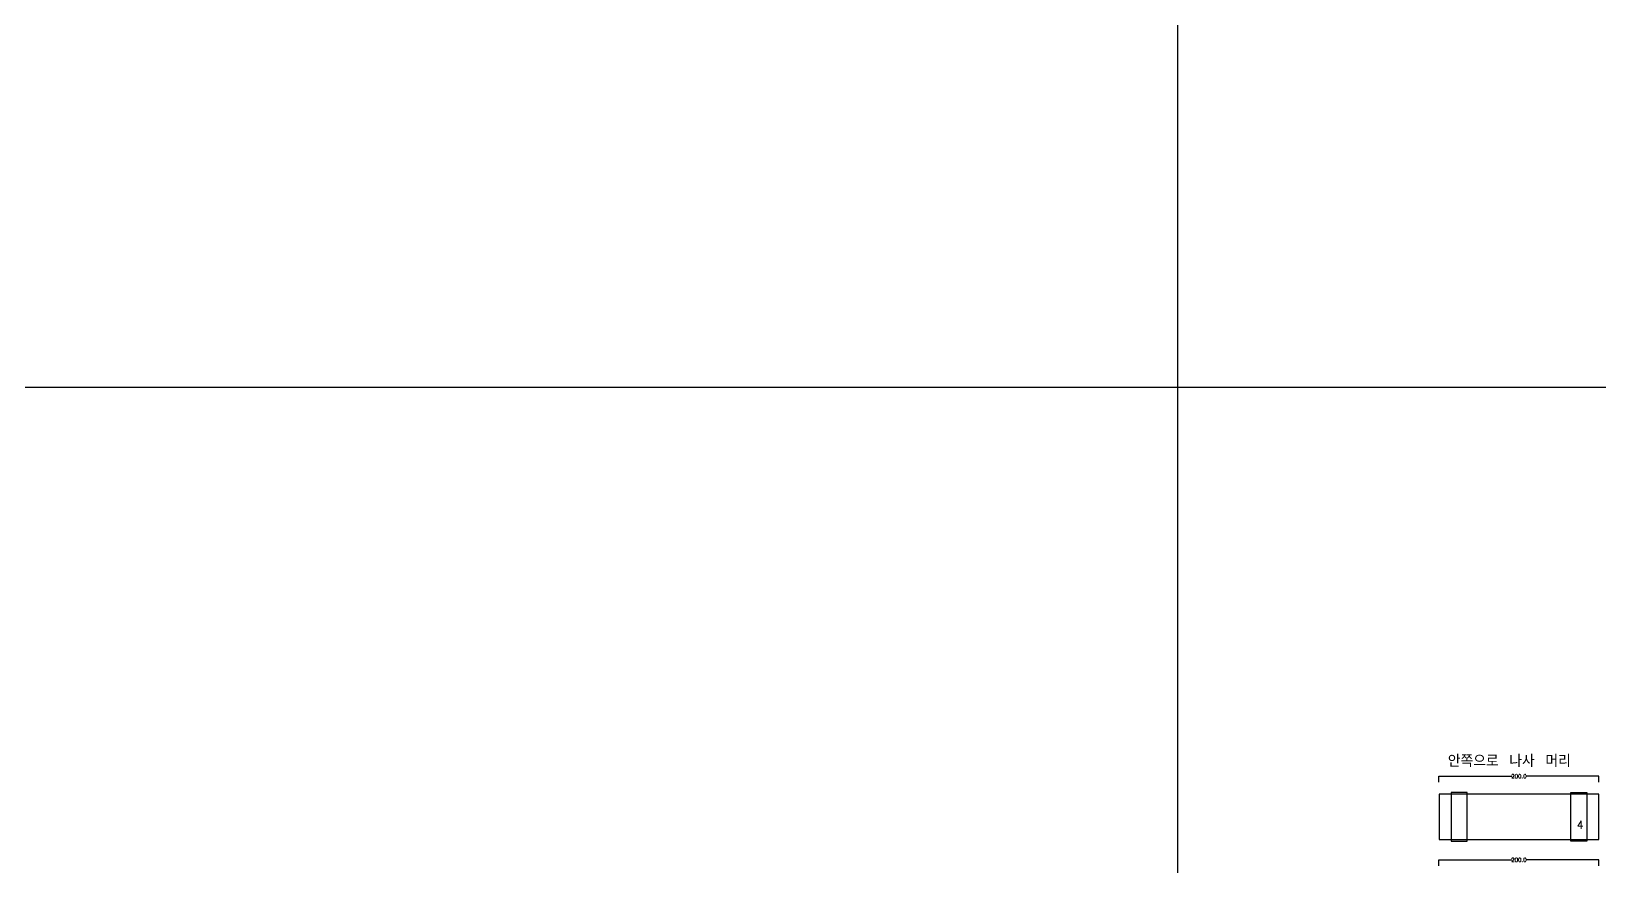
# Model space of a CAD drawing. Header units: millimetres. Extents: x 37110 to 56310, y -3510 to 5490.
# Drawn here: x 48478 to 50437, y -2309 to -1265 of the extents above; entities that cross this region are included whole.
import ezdxf

# ---------------------------------------------------------------- set-up
doc = ezdxf.new("R2010")
doc.units = ezdxf.units.MM
for name, color, linetype in [('TEXT', 3, 'Continuous'), ('치구', 7, 'Continuous'), ('치수', 7, 'Continuous')]:
    doc.layers.add(name, color=color, linetype=linetype)
doc.styles.get("Standard").update_dxf_attribs({"font": 'txt.shx', "bigfont": 'whgtxt.shx'})
doc.dimstyles.get("Standard").update_dxf_attribs({"dimtxt": 7, "dimasz": 0.18, "dimexe": 0.18, "dimexo": 0.0625, "dimgap": 0.09, "dimtad": 0, "dimtih": 1, "dimtoh": 1, "dimdec": 1, "dimzin": 0, "dimdsep": 46, "dimtxsty": 'Standard', "dimcen": 0.09, "dimadec": 0, "dimazin": 0, "dimtfac": 1, "dimtdec": 1, "dimtofl": 0, "dimtmove": 0, "dimatfit": 3, "dimfxl": 0, "dimtolj": 1, "dimtzin": 0, "dimarcsym": 0})

# ---------------------------------------------------------------- blocks, each defined once
blk = doc.blocks.new('*D1798')
at = {"layer": 'Defpoints', "color": 0, "linetype": 'Continuous'}
for p in [(50236.4, -2203.4), (50436.4, -2196), (50436.4, -2203.4)]:
    blk.add_point(p, dxfattribs=at)
at = {"layer": '치수', "color": 0, "linetype": 'Continuous', "lineweight": -2}
for p, q in [((50236.4, -2203.3), (50236.4, -2195.8)), ((50236.5, -2196), (50327.5, -2196)), ((50436.2, -2196), (50345.2, -2196)), ((50436.4, -2203.3), (50436.4, -2195.8))]:
    blk.add_line(p, q, dxfattribs=at)
at = {"layer": '치수', "color": 0, "linetype": 'Continuous'}
for points in [[(50236.5, -2196), (50236.5, -2196), (50236.4, -2196)], [(50436.2, -2196), (50436.2, -2196), (50436.4, -2196)]]:
    blk.add_solid(points, dxfattribs=at)
at = {"layer": '치수', "color": 0, "linetype": 'Continuous', "insert": (50336.4, -2196), "char_height": 5, "attachment_point": 5}
blk.add_mtext('\\A1;200.0', dxfattribs=at)
blk = doc.blocks.new('*D1799')
at = {"layer": 'Defpoints', "color": 0, "linetype": 'Continuous'}
for p in [(50236.4, -2307.9), (50436.4, -2300.5), (50436.4, -2307.9)]:
    blk.add_point(p, dxfattribs=at)
at = {"layer": '치수', "color": 0, "linetype": 'Continuous', "lineweight": -2}
for p, q in [((50236.4, -2307.9), (50236.4, -2300.3)), ((50236.5, -2300.5), (50327.5, -2300.5)), ((50436.2, -2300.5), (50345.2, -2300.5)), ((50436.4, -2307.9), (50436.4, -2300.3))]:
    blk.add_line(p, q, dxfattribs=at)
at = {"layer": '치수', "color": 0, "linetype": 'Continuous'}
for points in [[(50236.5, -2300.5), (50236.5, -2300.6), (50236.4, -2300.5)], [(50436.2, -2300.5), (50436.2, -2300.6), (50436.4, -2300.5)]]:
    blk.add_solid(points, dxfattribs=at)
at = {"layer": '치수', "color": 0, "linetype": 'Continuous', "insert": (50336.4, -2300.5), "char_height": 5, "attachment_point": 5}
blk.add_mtext('\\A1;200.0', dxfattribs=at)

msp = doc.modelspace()

# ---------------------------------------------------------------- linework, layer by layer
at = {"color": 6}
for p, q in [((49910, 5490), (49910, -3510)), ((56310, -1710), (37110, -1710))]:
    msp.add_line(p, q, dxfattribs=at)
at = {"layer": '치구'}
msp.add_lwpolyline([(50236.618, -2275.25), (50436.118, -2275.25), (50436.118, -2218.25), (50236.618, -2218.25)], close=True, dxfattribs=at)
at = {"layer": '치구', "color": 1}
for points in [[(50251.618, -2277.25), (50271.618, -2277.25), (50271.618, -2216.253), (50251.618, -2216.253)], [(50421.118, -2277.25), (50401.118, -2277.25), (50401.118, -2216.253), (50421.118, -2216.253)]]:
    msp.add_lwpolyline(points, close=True, dxfattribs=at)

# ---------------------------------------------------------------- texts
at = {"layer": 'TEXT', "color": 1}
for s, height, p in [('안쪽으로 나사 머리', 15, (50247.56, -2184.303)), ('4', 10, (50408.737, -2261.562))]:
    msp.add_text(s, height=height, dxfattribs=at).set_placement(p)

# ---------------------------------------------------------------- dimensions: what is measured, and where the dimension line sits
at = {"layer": '치수', "color": 4, "linetype": 'Continuous'}
for base, p1, p2, picture, middle in [((50436.368, -2195.992), (50236.368, -2203.389), (50436.368, -2203.389), '*D1798', (50336.368, -2195.992)), ((50436.368, -2300.528), (50236.368, -2307.925), (50436.368, -2307.925), '*D1799', (50336.368, -2300.528))]:
    dim = msp.add_linear_dim(base=base, p1=p1, p2=p2, dimstyle='Standard', override={"dimtxt": 5}, dxfattribs=at)
    dim.commit()
    dim.dimension.update_dxf_attribs({"geometry": picture, "text_midpoint": middle})

doc.saveas('drawing.dxf')
